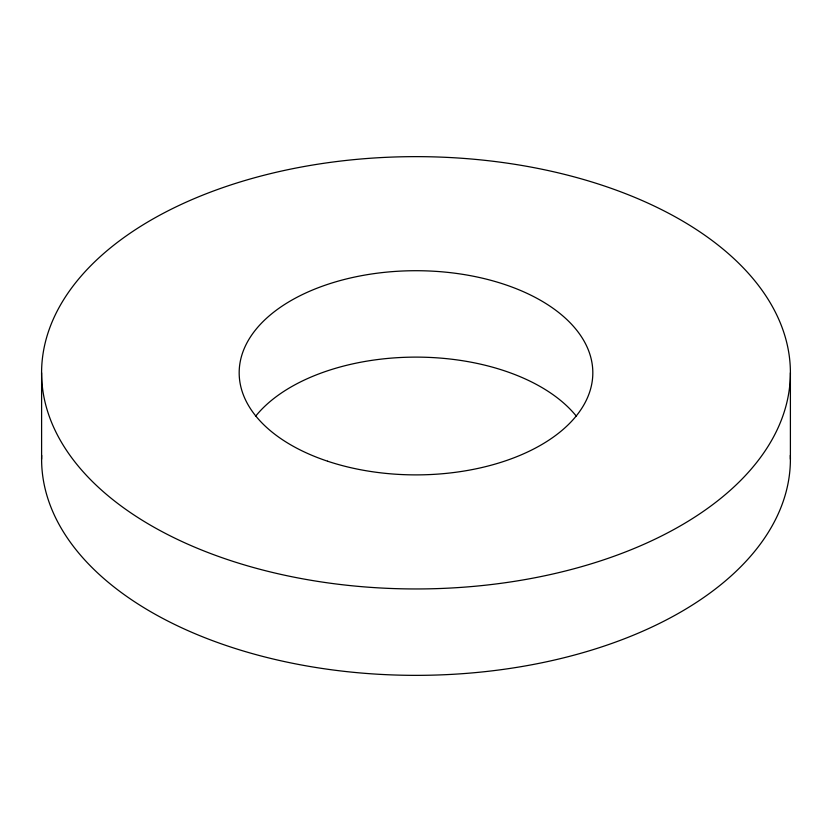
<?xml version="1.0" encoding="UTF-8"?>
<svg xmlns="http://www.w3.org/2000/svg" width="832" height="832" viewBox="0 0 832 832"><rect width="100%" height="100%" fill="white"/><g stroke="black" fill="none" stroke-linecap="round" stroke-linejoin="round"><path stroke-width="1.25" d="M790.4 372.798A374.4 216.154 0 0 1 228.8 559.998A374.4 216.154 0 0 1 228.8 185.598A374.4 216.154 0 0 1 790.4 372.798L790.4 459.202M41.6 372.798L41.6 459.202M790.338 455.354A374.4 216.154 0 0 1 416 675.355A374.4 216.154 0 0 1 41.662 455.354M255.497 416.374A176.821 102.086 0 0 1 416 357.115A176.821 102.086 0 0 1 576.503 416.374M327.59 461.209A176.821 102.086 0 0 0 592.821 372.798A176.821 102.086 0 0 0 327.59 284.388A176.821 102.086 0 0 0 327.59 461.209"/></g></svg>
